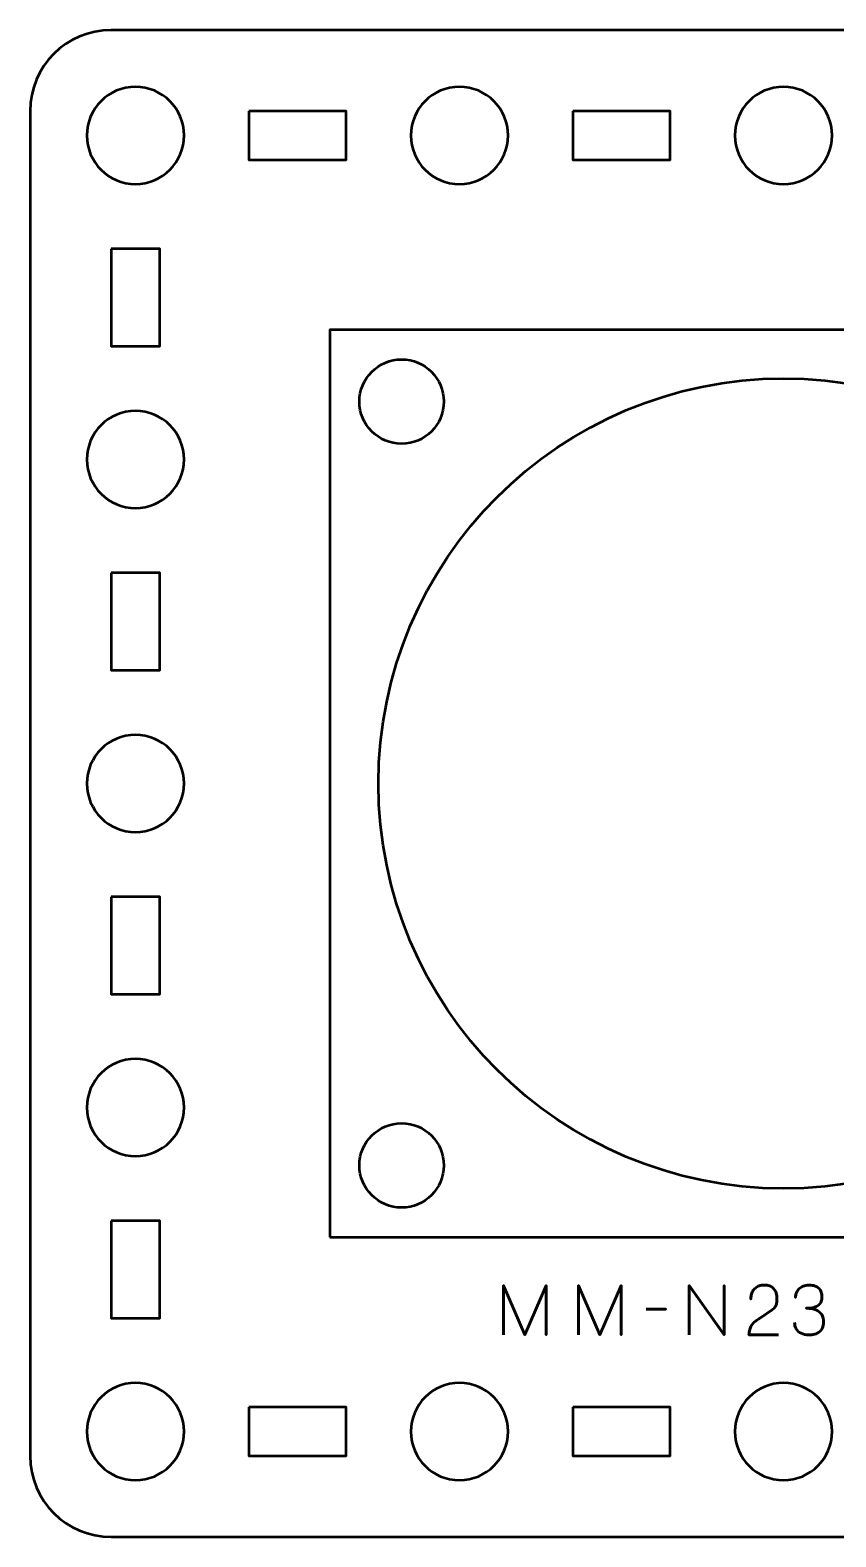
# Model space of a CAD drawing. Header units: centimetres. Extents: x -15.15 to -5.85, y -19.5 to -10.2.
# Drawn here: x -15.15 to -10.18, y -19.5 to -10.2 of the extents above; entities that cross this region are included whole.
import ezdxf

# ---------------------------------------------------------------- set-up
doc = ezdxf.new("R2010")
doc.units = ezdxf.units.CM
doc.header["$MEASUREMENT"] = 0
doc.layers.add('Layer 1', color=7, linetype='Continuous')

msp = doc.modelspace()

# ---------------------------------------------------------------- linework, layer by layer
at = {"layer": 'Layer 1', "color": 30, "lineweight": 53}
msp.add_lwpolyline([(-13.29996, -17.64998), (-7.69996, -17.64998), (-7.69996, -12.04998), (-13.29996, -12.04998), (-13.29996, -17.64998)], close=True, dxfattribs=at)
at = {"layer": 'Layer 1', "color": 250, "lineweight": 53}
for centre, major_axis in [((-12.85696, -12.49298), (0, 0.2605)), ((-10.49996, -14.84998), (0, 2.5)), ((-12.85696, -17.20698), (0, 0.2605))]:
    msp.add_ellipse(centre, major_axis=major_axis, ratio=1, dxfattribs=at)
at = {"layer": 'Layer 1', "lineweight": 53}
for points, knots in [([(-14.6499, -10.19992), (-14.6499, -10.19992), (-6.35, -10.19992), (-6.35, -10.19992), (-6.35, -10.19992), (-6.073, -10.19992), (-5.8499, -10.42302), (-5.8499, -10.70002), (-5.8499, -10.70002), (-5.8499, -10.70002), (-5.8499, -18.99992), (-5.8499, -18.99992), (-5.8499, -18.99992), (-5.8499, -19.27692), (-6.073, -19.50002), (-6.35, -19.50002), (-6.35, -19.50002), (-6.35, -19.50002), (-14.6499, -19.50002), (-14.6499, -19.50002), (-14.6499, -19.50002), (-14.9269, -19.50002), (-15.15, -19.27692), (-15.15, -18.99992), (-15.15, -18.99992), (-15.15, -18.99992), (-15.15, -10.70002), (-15.15, -10.70002), (-15.15, -10.70002), (-15.15, -10.42302), (-14.9269, -10.19992), (-14.6499, -10.19992)], [0, 0, 0, 0, 0.125, 0.125, 0.125, 0.125, 0.25, 0.25, 0.25, 0.25, 0.375, 0.375, 0.375, 0.375, 0.5, 0.5, 0.5, 0.5, 0.625, 0.625, 0.625, 0.625, 0.75, 0.75, 0.75, 0.75, 0.875, 0.875, 0.875, 0.875, 1, 1, 1, 1]), ([(-14.19997, -10.84995), (-14.19997, -11.01572), (-14.3342, -11.14995), (-14.49997, -11.14995), (-14.49997, -11.14995), (-14.66563, -11.14995), (-14.79997, -11.01572), (-14.79997, -10.84995), (-14.79997, -10.84995), (-14.79997, -10.68429), (-14.66563, -10.54995), (-14.49997, -10.54995), (-14.49997, -10.54995), (-14.3342, -10.54995), (-14.19997, -10.68429), (-14.19997, -10.84995)], [0, 0, 0, 0, 0.25, 0.25, 0.25, 0.25, 0.5, 0.5, 0.5, 0.5, 0.75, 0.75, 0.75, 0.75, 1, 1, 1, 1]), ([(-12.19989, -10.84995), (-12.19989, -11.01572), (-12.33427, -11.14995), (-12.4999, -11.14995), (-12.4999, -11.14995), (-12.66567, -11.14995), (-12.7999, -11.01572), (-12.7999, -10.84995), (-12.7999, -10.84995), (-12.7999, -10.68429), (-12.66567, -10.54995), (-12.4999, -10.54995), (-12.4999, -10.54995), (-12.33427, -10.54995), (-12.19989, -10.68429), (-12.19989, -10.84995)], [0, 0, 0, 0, 0.25, 0.25, 0.25, 0.25, 0.5, 0.5, 0.5, 0.5, 0.75, 0.75, 0.75, 0.75, 1, 1, 1, 1]), ([(-10.19997, -10.84995), (-10.19997, -11.01572), (-10.33431, -11.14995), (-10.49996, -11.14995), (-10.49996, -11.14995), (-10.66559, -11.14995), (-10.79997, -11.01572), (-10.79997, -10.84995), (-10.79997, -10.84995), (-10.79997, -10.68429), (-10.66559, -10.54995), (-10.49996, -10.54995), (-10.49996, -10.54995), (-10.33431, -10.54995), (-10.19997, -10.68429), (-10.19997, -10.84995)], [0, 0, 0, 0, 0.25, 0.25, 0.25, 0.25, 0.5, 0.5, 0.5, 0.5, 0.75, 0.75, 0.75, 0.75, 1, 1, 1, 1]), ([(-13.79995, -10.70002), (-13.79995, -10.70002), (-13.19995, -10.70002), (-13.19995, -10.70002), (-13.19995, -10.70002), (-13.19995, -10.70002), (-13.19995, -11.00002), (-13.19995, -11.00002), (-13.19995, -11.00002), (-13.19995, -11.00002), (-13.79995, -11.00002), (-13.79995, -11.00002), (-13.79995, -11.00002), (-13.79995, -11.00002), (-13.79995, -10.70002), (-13.79995, -10.70002)], [0, 0, 0, 0, 0.25, 0.25, 0.25, 0.25, 0.5, 0.5, 0.5, 0.5, 0.75, 0.75, 0.75, 0.75, 1, 1, 1, 1]), ([(-11.79999, -10.70002), (-11.79999, -10.70002), (-11.19998, -10.70002), (-11.19998, -10.70002), (-11.19998, -10.70002), (-11.19998, -10.70002), (-11.19998, -11.00002), (-11.19998, -11.00002), (-11.19998, -11.00002), (-11.19998, -11.00002), (-11.79999, -11.00002), (-11.79999, -11.00002), (-11.79999, -11.00002), (-11.79999, -11.00002), (-11.79999, -10.70002), (-11.79999, -10.70002)], [0, 0, 0, 0, 0.25, 0.25, 0.25, 0.25, 0.5, 0.5, 0.5, 0.5, 0.75, 0.75, 0.75, 0.75, 1, 1, 1, 1]), ([(-14.6499, -11.54997), (-14.6499, -11.54997), (-14.3499, -11.54997), (-14.3499, -11.54997), (-14.3499, -11.54997), (-14.3499, -11.54997), (-14.3499, -12.14997), (-14.3499, -12.14997), (-14.3499, -12.14997), (-14.3499, -12.14997), (-14.6499, -12.14997), (-14.6499, -12.14997), (-14.6499, -12.14997), (-14.6499, -12.14997), (-14.6499, -11.54997), (-14.6499, -11.54997)], [0, 0, 0, 0, 0.25, 0.25, 0.25, 0.25, 0.5, 0.5, 0.5, 0.5, 0.75, 0.75, 0.75, 0.75, 1, 1, 1, 1]), ([(-14.19997, -12.85002), (-14.19997, -13.01565), (-14.3342, -13.15003), (-14.49997, -13.15003), (-14.49997, -13.15003), (-14.66563, -13.15003), (-14.79997, -13.01565), (-14.79997, -12.85002), (-14.79997, -12.85002), (-14.79997, -12.68425), (-14.66563, -12.55002), (-14.49997, -12.55002), (-14.49997, -12.55002), (-14.3342, -12.55002), (-14.19997, -12.68425), (-14.19997, -12.85002)], [0, 0, 0, 0, 0.25, 0.25, 0.25, 0.25, 0.5, 0.5, 0.5, 0.5, 0.75, 0.75, 0.75, 0.75, 1, 1, 1, 1]), ([(-14.6499, -13.54993), (-14.6499, -13.54993), (-14.3499, -13.54993), (-14.3499, -13.54993), (-14.3499, -13.54993), (-14.3499, -13.54993), (-14.3499, -14.14994), (-14.3499, -14.14994), (-14.3499, -14.14994), (-14.3499, -14.14994), (-14.6499, -14.14994), (-14.6499, -14.14994), (-14.6499, -14.14994), (-14.6499, -14.14994), (-14.6499, -13.54993), (-14.6499, -13.54993)], [0, 0, 0, 0, 0.25, 0.25, 0.25, 0.25, 0.5, 0.5, 0.5, 0.5, 0.75, 0.75, 0.75, 0.75, 1, 1, 1, 1]), ([(-14.19997, -14.84996), (-14.19997, -15.01561), (-14.3342, -15.14995), (-14.49997, -15.14995), (-14.49997, -15.14995), (-14.66563, -15.14995), (-14.79997, -15.01561), (-14.79997, -14.84996), (-14.79997, -14.84996), (-14.79997, -14.68433), (-14.66563, -14.54995), (-14.49997, -14.54995), (-14.49997, -14.54995), (-14.3342, -14.54995), (-14.19997, -14.68433), (-14.19997, -14.84996)], [0, 0, 0, 0, 0.25, 0.25, 0.25, 0.25, 0.5, 0.5, 0.5, 0.5, 0.75, 0.75, 0.75, 0.75, 1, 1, 1, 1]), ([(-14.6499, -15.55), (-14.6499, -15.55), (-14.3499, -15.55), (-14.3499, -15.55), (-14.3499, -15.55), (-14.3499, -15.55), (-14.3499, -16.15), (-14.3499, -16.15), (-14.3499, -16.15), (-14.3499, -16.15), (-14.6499, -16.15), (-14.6499, -16.15), (-14.6499, -16.15), (-14.6499, -16.15), (-14.6499, -15.55), (-14.6499, -15.55)], [0, 0, 0, 0, 0.25, 0.25, 0.25, 0.25, 0.5, 0.5, 0.5, 0.5, 0.75, 0.75, 0.75, 0.75, 1, 1, 1, 1]), ([(-14.19997, -16.84991), (-14.19997, -17.01568), (-14.3342, -17.14992), (-14.49997, -17.14992), (-14.49997, -17.14992), (-14.66563, -17.14992), (-14.79997, -17.01568), (-14.79997, -16.84991), (-14.79997, -16.84991), (-14.79997, -16.68425), (-14.66563, -16.54991), (-14.49997, -16.54991), (-14.49997, -16.54991), (-14.3342, -16.54991), (-14.19997, -16.68425), (-14.19997, -16.84991)], [0, 0, 0, 0, 0.25, 0.25, 0.25, 0.25, 0.5, 0.5, 0.5, 0.5, 0.75, 0.75, 0.75, 0.75, 1, 1, 1, 1]), ([(-14.6499, -17.54997), (-14.6499, -17.54997), (-14.3499, -17.54997), (-14.3499, -17.54997), (-14.3499, -17.54997), (-14.3499, -17.54997), (-14.3499, -18.14997), (-14.3499, -18.14997), (-14.3499, -18.14997), (-14.3499, -18.14997), (-14.6499, -18.14997), (-14.6499, -18.14997), (-14.6499, -18.14997), (-14.6499, -18.14997), (-14.6499, -17.54997), (-14.6499, -17.54997)], [0, 0, 0, 0, 0.25, 0.25, 0.25, 0.25, 0.5, 0.5, 0.5, 0.5, 0.75, 0.75, 0.75, 0.75, 1, 1, 1, 1]), ([(-14.19997, -18.84999), (-14.19997, -19.01562), (-14.3342, -19.14999), (-14.49997, -19.14999), (-14.49997, -19.14999), (-14.66563, -19.14999), (-14.79997, -19.01562), (-14.79997, -18.84999), (-14.79997, -18.84999), (-14.79997, -18.68422), (-14.66563, -18.54999), (-14.49997, -18.54999), (-14.49997, -18.54999), (-14.3342, -18.54999), (-14.19997, -18.68422), (-14.19997, -18.84999)], [0, 0, 0, 0, 0.25, 0.25, 0.25, 0.25, 0.5, 0.5, 0.5, 0.5, 0.75, 0.75, 0.75, 0.75, 1, 1, 1, 1]), ([(-12.19989, -18.84999), (-12.19989, -19.01562), (-12.33427, -19.14999), (-12.4999, -19.14999), (-12.4999, -19.14999), (-12.66567, -19.14999), (-12.7999, -19.01562), (-12.7999, -18.84999), (-12.7999, -18.84999), (-12.7999, -18.68422), (-12.66567, -18.54999), (-12.4999, -18.54999), (-12.4999, -18.54999), (-12.33427, -18.54999), (-12.19989, -18.68422), (-12.19989, -18.84999)], [0, 0, 0, 0, 0.25, 0.25, 0.25, 0.25, 0.5, 0.5, 0.5, 0.5, 0.75, 0.75, 0.75, 0.75, 1, 1, 1, 1]), ([(-10.19997, -18.84999), (-10.19997, -19.01562), (-10.33431, -19.14999), (-10.49996, -19.14999), (-10.49996, -19.14999), (-10.66559, -19.14999), (-10.79997, -19.01562), (-10.79997, -18.84999), (-10.79997, -18.84999), (-10.79997, -18.68422), (-10.66559, -18.54999), (-10.49996, -18.54999), (-10.49996, -18.54999), (-10.33431, -18.54999), (-10.19997, -18.68422), (-10.19997, -18.84999)], [0, 0, 0, 0, 0.25, 0.25, 0.25, 0.25, 0.5, 0.5, 0.5, 0.5, 0.75, 0.75, 0.75, 0.75, 1, 1, 1, 1]), ([(-13.79995, -18.69992), (-13.79995, -18.69992), (-13.19995, -18.69992), (-13.19995, -18.69992), (-13.19995, -18.69992), (-13.19995, -18.69992), (-13.19995, -18.99992), (-13.19995, -18.99992), (-13.19995, -18.99992), (-13.19995, -18.99992), (-13.79995, -18.99992), (-13.79995, -18.99992), (-13.79995, -18.99992), (-13.79995, -18.99992), (-13.79995, -18.69992), (-13.79995, -18.69992)], [0, 0, 0, 0, 0.25, 0.25, 0.25, 0.25, 0.5, 0.5, 0.5, 0.5, 0.75, 0.75, 0.75, 0.75, 1, 1, 1, 1]), ([(-11.79999, -18.69992), (-11.79999, -18.69992), (-11.19998, -18.69992), (-11.19998, -18.69992), (-11.19998, -18.69992), (-11.19998, -18.69992), (-11.19998, -18.99992), (-11.19998, -18.99992), (-11.19998, -18.99992), (-11.19998, -18.99992), (-11.79999, -18.99992), (-11.79999, -18.99992), (-11.79999, -18.99992), (-11.79999, -18.99992), (-11.79999, -18.69992), (-11.79999, -18.69992)], [0, 0, 0, 0, 0.25, 0.25, 0.25, 0.25, 0.5, 0.5, 0.5, 0.5, 0.75, 0.75, 0.75, 0.75, 1, 1, 1, 1])]:
    msp.add_open_spline(points, degree=3, knots=knots, dxfattribs=at)
at = {"layer": 'Layer 1', "color": 30, "lineweight": 53}
for points, knots in [([(-12.22803, -18.25323), (-12.22803, -18.25323), (-12.22803, -17.94801), (-12.22803, -17.94801), (-12.22803, -17.94801), (-12.22803, -17.94801), (-12.0968, -18.25323), (-12.0968, -18.25323), (-12.0968, -18.25323), (-12.0968, -18.25323), (-11.96514, -17.94801), (-11.96514, -17.94801), (-11.96514, -17.94801), (-11.96514, -17.94801), (-11.96514, -18.25323), (-11.96514, -18.25323), (-11.96514, -18.25323), (-11.96514, -18.25323), (-11.96514, -17.94801), (-11.96514, -17.94801), (-11.96514, -17.94801), (-11.96514, -17.94801), (-12.0968, -18.25323), (-12.0968, -18.25323), (-12.0968, -18.25323), (-12.0968, -18.25323), (-12.22803, -17.94801), (-12.22803, -17.94801), (-12.22803, -17.94801), (-12.22803, -17.94801), (-12.22803, -18.25323), (-12.22803, -18.25323)], [0, 0, 0, 0, 0.125, 0.125, 0.125, 0.125, 0.25, 0.25, 0.25, 0.25, 0.375, 0.375, 0.375, 0.375, 0.5, 0.5, 0.5, 0.5, 0.625, 0.625, 0.625, 0.625, 0.75, 0.75, 0.75, 0.75, 0.875, 0.875, 0.875, 0.875, 1, 1, 1, 1]), ([(-11.76533, -18.25323), (-11.76533, -18.25323), (-11.76533, -17.94801), (-11.76533, -17.94801), (-11.76533, -17.94801), (-11.76533, -17.94801), (-11.6341, -18.25323), (-11.6341, -18.25323), (-11.6341, -18.25323), (-11.6341, -18.25323), (-11.50244, -17.94801), (-11.50244, -17.94801), (-11.50244, -17.94801), (-11.50244, -17.94801), (-11.50244, -18.25323), (-11.50244, -18.25323), (-11.50244, -18.25323), (-11.50244, -18.25323), (-11.50244, -17.94801), (-11.50244, -17.94801), (-11.50244, -17.94801), (-11.50244, -17.94801), (-11.6341, -18.25323), (-11.6341, -18.25323), (-11.6341, -18.25323), (-11.6341, -18.25323), (-11.76533, -17.94801), (-11.76533, -17.94801), (-11.76533, -17.94801), (-11.76533, -17.94801), (-11.76533, -18.25323), (-11.76533, -18.25323)], [0, 0, 0, 0, 0.125, 0.125, 0.125, 0.125, 0.25, 0.25, 0.25, 0.25, 0.375, 0.375, 0.375, 0.375, 0.5, 0.5, 0.5, 0.5, 0.625, 0.625, 0.625, 0.625, 0.75, 0.75, 0.75, 0.75, 0.875, 0.875, 0.875, 0.875, 1, 1, 1, 1]), ([(-11.0825, -18.25323), (-11.0825, -18.25323), (-11.0825, -17.94801), (-11.0825, -17.94801), (-11.0825, -17.94801), (-11.0825, -17.94801), (-10.86491, -18.25323), (-10.86491, -18.25323), (-10.86491, -18.25323), (-10.86491, -18.25323), (-10.86491, -17.94801), (-10.86491, -17.94801), (-10.86491, -17.94801), (-10.86491, -17.94801), (-10.86491, -18.25323), (-10.86491, -18.25323), (-10.86491, -18.25323), (-10.86491, -18.25323), (-11.0825, -17.94801), (-11.0825, -17.94801), (-11.0825, -17.94801), (-11.0825, -17.94801), (-11.0825, -18.25323), (-11.0825, -18.25323)], [0, 0, 0, 0, 0.1666667, 0.1666667, 0.1666667, 0.1666667, 0.3333333, 0.3333333, 0.3333333, 0.3333333, 0.5, 0.5, 0.5, 0.5, 0.6666667, 0.6666667, 0.6666667, 0.6666667, 0.8333333, 0.8333333, 0.8333333, 0.8333333, 1, 1, 1, 1]), ([(-10.53132, -18.25323), (-10.53132, -18.25323), (-10.71293, -18.25323), (-10.71293, -18.25323), (-10.71293, -18.25323), (-10.71258, -18.24095), (-10.71103, -18.23009), (-10.70841, -18.22077), (-10.70841, -18.22077), (-10.70573, -18.21146), (-10.70214, -18.20328), (-10.69769, -18.19622), (-10.69769, -18.19622), (-10.69317, -18.18917), (-10.68802, -18.18289), (-10.68217, -18.17738), (-10.68217, -18.17738), (-10.67631, -18.17181), (-10.67003, -18.16673), (-10.66326, -18.16193), (-10.66326, -18.16193), (-10.65649, -18.1572), (-10.6495, -18.15248), (-10.64223, -18.14782), (-10.64223, -18.14782), (-10.64223, -18.14782), (-10.56984, -18.09956), (-10.56984, -18.09956), (-10.56984, -18.09956), (-10.56244, -18.09434), (-10.55665, -18.08863), (-10.55256, -18.08249), (-10.55256, -18.08249), (-10.5484, -18.07635), (-10.5455, -18.06986), (-10.54374, -18.06301), (-10.54374, -18.06301), (-10.54205, -18.05624), (-10.54099, -18.04926), (-10.54064, -18.0422), (-10.54064, -18.0422), (-10.54028, -18.03507), (-10.54014, -18.02795), (-10.54021, -18.02082), (-10.54021, -18.02082), (-10.54021, -18.01497), (-10.54099, -18.00869), (-10.54254, -18.00191), (-10.54254, -18.00191), (-10.54416, -17.99521), (-10.5467, -17.98851), (-10.5503, -17.98188), (-10.5503, -17.98188), (-10.5539, -17.97524), (-10.5587, -17.96918), (-10.56469, -17.96367), (-10.56469, -17.96367), (-10.57069, -17.95824), (-10.5781, -17.95387), (-10.58692, -17.95055), (-10.58692, -17.95055), (-10.59574, -17.94723), (-10.60611, -17.94554), (-10.6181, -17.94547), (-10.6181, -17.94547), (-10.63017, -17.94554), (-10.64082, -17.94723), (-10.65, -17.95048), (-10.65, -17.95048), (-10.65917, -17.95372), (-10.667, -17.95824), (-10.67349, -17.96395), (-10.67349, -17.96395), (-10.67998, -17.96967), (-10.6852, -17.9763), (-10.68929, -17.98371), (-10.68929, -17.98371), (-10.69339, -17.99112), (-10.69635, -17.99902), (-10.69825, -18.00735), (-10.69825, -18.00735), (-10.70016, -18.01567), (-10.70108, -18.02414), (-10.70108, -18.03268), (-10.70108, -18.03268), (-10.70108, -18.02414), (-10.70016, -18.01567), (-10.69825, -18.00735), (-10.69825, -18.00735), (-10.69635, -17.99902), (-10.69339, -17.99112), (-10.68929, -17.98371), (-10.68929, -17.98371), (-10.6852, -17.9763), (-10.67998, -17.96967), (-10.67349, -17.96395), (-10.67349, -17.96395), (-10.667, -17.95824), (-10.65917, -17.95372), (-10.65, -17.95048), (-10.65, -17.95048), (-10.64082, -17.94723), (-10.63017, -17.94554), (-10.6181, -17.94547), (-10.6181, -17.94547), (-10.60611, -17.94554), (-10.59574, -17.94723), (-10.58692, -17.95055), (-10.58692, -17.95055), (-10.5781, -17.95387), (-10.57069, -17.95824), (-10.56469, -17.96367), (-10.56469, -17.96367), (-10.5587, -17.96918), (-10.5539, -17.97524), (-10.5503, -17.98188), (-10.5503, -17.98188), (-10.5467, -17.98851), (-10.54416, -17.99521), (-10.54254, -18.00191), (-10.54254, -18.00191), (-10.54099, -18.00869), (-10.54021, -18.01497), (-10.54021, -18.02082), (-10.54021, -18.02082), (-10.54014, -18.02795), (-10.54028, -18.03507), (-10.54064, -18.0422), (-10.54064, -18.0422), (-10.54099, -18.04926), (-10.54205, -18.05624), (-10.54374, -18.06301), (-10.54374, -18.06301), (-10.5455, -18.06986), (-10.5484, -18.07635), (-10.55256, -18.08249), (-10.55256, -18.08249), (-10.55665, -18.08863), (-10.56244, -18.09434), (-10.56984, -18.09956), (-10.56984, -18.09956), (-10.56984, -18.09956), (-10.64223, -18.14782), (-10.64223, -18.14782), (-10.64223, -18.14782), (-10.6495, -18.15248), (-10.65649, -18.1572), (-10.66326, -18.16193), (-10.66326, -18.16193), (-10.67003, -18.16673), (-10.67631, -18.17181), (-10.68217, -18.17738), (-10.68217, -18.17738), (-10.68802, -18.18289), (-10.69317, -18.18917), (-10.69769, -18.19622), (-10.69769, -18.19622), (-10.70214, -18.20328), (-10.70573, -18.21146), (-10.70841, -18.22077), (-10.70841, -18.22077), (-10.71103, -18.23009), (-10.71258, -18.24095), (-10.71293, -18.25323), (-10.71293, -18.25323), (-10.71293, -18.25323), (-10.53132, -18.25323), (-10.53132, -18.25323)], [0, 0, 0, 0, 0.0238095, 0.0238095, 0.0238095, 0.0238095, 0.047619, 0.047619, 0.047619, 0.047619, 0.0714286, 0.0714286, 0.0714286, 0.0714286, 0.0952381, 0.0952381, 0.0952381, 0.0952381, 0.1190476, 0.1190476, 0.1190476, 0.1190476, 0.1428571, 0.1428571, 0.1428571, 0.1428571, 0.1666667, 0.1666667, 0.1666667, 0.1666667, 0.1904762, 0.1904762, 0.1904762, 0.1904762, 0.2142857, 0.2142857, 0.2142857, 0.2142857, 0.2380952, 0.2380952, 0.2380952, 0.2380952, 0.2619048, 0.2619048, 0.2619048, 0.2619048, 0.2857143, 0.2857143, 0.2857143, 0.2857143, 0.3095238, 0.3095238, 0.3095238, 0.3095238, 0.3333333, 0.3333333, 0.3333333, 0.3333333, 0.3571429, 0.3571429, 0.3571429, 0.3571429, 0.3809524, 0.3809524, 0.3809524, 0.3809524, 0.4047619, 0.4047619, 0.4047619, 0.4047619, 0.4285714, 0.4285714, 0.4285714, 0.4285714, 0.452381, 0.452381, 0.452381, 0.452381, 0.4761905, 0.4761905, 0.4761905, 0.4761905, 0.5, 0.5, 0.5, 0.5, 0.5238095, 0.5238095, 0.5238095, 0.5238095, 0.547619, 0.547619, 0.547619, 0.547619, 0.5714286, 0.5714286, 0.5714286, 0.5714286, 0.5952381, 0.5952381, 0.5952381, 0.5952381, 0.6190476, 0.6190476, 0.6190476, 0.6190476, 0.6428571, 0.6428571, 0.6428571, 0.6428571, 0.6666667, 0.6666667, 0.6666667, 0.6666667, 0.6904762, 0.6904762, 0.6904762, 0.6904762, 0.7142857, 0.7142857, 0.7142857, 0.7142857, 0.7380952, 0.7380952, 0.7380952, 0.7380952, 0.7619048, 0.7619048, 0.7619048, 0.7619048, 0.7857143, 0.7857143, 0.7857143, 0.7857143, 0.8095238, 0.8095238, 0.8095238, 0.8095238, 0.8333333, 0.8333333, 0.8333333, 0.8333333, 0.8571429, 0.8571429, 0.8571429, 0.8571429, 0.8809524, 0.8809524, 0.8809524, 0.8809524, 0.9047619, 0.9047619, 0.9047619, 0.9047619, 0.9285714, 0.9285714, 0.9285714, 0.9285714, 0.952381, 0.952381, 0.952381, 0.952381, 0.9761905, 0.9761905, 0.9761905, 0.9761905, 1, 1, 1, 1]), ([(-10.43142, -18.17661), (-10.43135, -18.19185), (-10.42782, -18.20511), (-10.42084, -18.21661), (-10.42084, -18.21661), (-10.41385, -18.22804), (-10.4039, -18.237), (-10.39092, -18.24342), (-10.39092, -18.24342), (-10.37794, -18.24984), (-10.36235, -18.25309), (-10.34421, -18.25323), (-10.34421, -18.25323), (-10.3306, -18.25323), (-10.31825, -18.25182), (-10.30703, -18.24886), (-10.30703, -18.24886), (-10.29588, -18.24589), (-10.28629, -18.24131), (-10.27817, -18.23503), (-10.27817, -18.23503), (-10.27006, -18.22875), (-10.26385, -18.22063), (-10.25941, -18.21076), (-10.25941, -18.21076), (-10.25503, -18.20081), (-10.25285, -18.18888), (-10.25278, -18.17491), (-10.25278, -18.17491), (-10.2527, -18.15629), (-10.25651, -18.14055), (-10.26406, -18.12778), (-10.26406, -18.12778), (-10.27161, -18.11501), (-10.28333, -18.10542), (-10.29906, -18.09886), (-10.29906, -18.09886), (-10.31479, -18.09229), (-10.33497, -18.08898), (-10.35945, -18.08898), (-10.35945, -18.08898), (-10.34118, -18.08905), (-10.32587, -18.08736), (-10.31338, -18.0839), (-10.31338, -18.0839), (-10.30096, -18.08044), (-10.29102, -18.07557), (-10.28354, -18.06922), (-10.28354, -18.06922), (-10.27606, -18.06294), (-10.27063, -18.05546), (-10.26738, -18.04686), (-10.26738, -18.04686), (-10.26406, -18.03832), (-10.26244, -18.02894), (-10.26251, -18.01871), (-10.26251, -18.01871), (-10.26244, -18.00847), (-10.26385, -17.99902), (-10.26667, -17.99027), (-10.26667, -17.99027), (-10.26943, -17.98152), (-10.27394, -17.97383), (-10.28008, -17.96727), (-10.28008, -17.96727), (-10.28622, -17.96071), (-10.29433, -17.95556), (-10.30428, -17.95189), (-10.30428, -17.95189), (-10.3143, -17.94822), (-10.32651, -17.94639), (-10.34083, -17.94632), (-10.34083, -17.94632), (-10.35508, -17.94639), (-10.36757, -17.9485), (-10.37815, -17.9526), (-10.37815, -17.9526), (-10.38881, -17.95669), (-10.39755, -17.96226), (-10.40461, -17.96939), (-10.40461, -17.96939), (-10.41159, -17.97651), (-10.41682, -17.98463), (-10.42027, -17.9938), (-10.42027, -17.9938), (-10.4238, -18.00297), (-10.42549, -18.01271), (-10.42549, -18.02294), (-10.42549, -18.02294), (-10.42549, -18.01271), (-10.4238, -18.00297), (-10.42027, -17.9938), (-10.42027, -17.9938), (-10.41682, -17.98463), (-10.41159, -17.97651), (-10.40461, -17.96939), (-10.40461, -17.96939), (-10.39755, -17.96226), (-10.38881, -17.95669), (-10.37815, -17.9526), (-10.37815, -17.9526), (-10.36757, -17.9485), (-10.35508, -17.94639), (-10.34083, -17.94632), (-10.34083, -17.94632), (-10.32651, -17.94639), (-10.3143, -17.94822), (-10.30428, -17.95189), (-10.30428, -17.95189), (-10.29433, -17.95556), (-10.28622, -17.96071), (-10.28008, -17.96727), (-10.28008, -17.96727), (-10.27394, -17.97383), (-10.26943, -17.98152), (-10.26667, -17.99027), (-10.26667, -17.99027), (-10.26385, -17.99902), (-10.26244, -18.00847), (-10.26251, -18.01871), (-10.26251, -18.01871), (-10.26244, -18.02894), (-10.26406, -18.03832), (-10.26738, -18.04686), (-10.26738, -18.04686), (-10.27063, -18.05546), (-10.27606, -18.06294), (-10.28354, -18.06922), (-10.28354, -18.06922), (-10.29102, -18.07557), (-10.30096, -18.08044), (-10.31338, -18.0839), (-10.31338, -18.0839), (-10.32587, -18.08736), (-10.34118, -18.08905), (-10.35945, -18.08898), (-10.35945, -18.08898), (-10.33497, -18.08898), (-10.31479, -18.09229), (-10.29906, -18.09886), (-10.29906, -18.09886), (-10.28333, -18.10542), (-10.27161, -18.11501), (-10.26406, -18.12778), (-10.26406, -18.12778), (-10.25651, -18.14055), (-10.2527, -18.15629), (-10.25278, -18.17491), (-10.25278, -18.17491), (-10.25285, -18.18888), (-10.25503, -18.20081), (-10.25941, -18.21076), (-10.25941, -18.21076), (-10.26385, -18.22063), (-10.27006, -18.22875), (-10.27817, -18.23503), (-10.27817, -18.23503), (-10.28629, -18.24131), (-10.29588, -18.24589), (-10.30703, -18.24886), (-10.30703, -18.24886), (-10.31825, -18.25182), (-10.3306, -18.25323), (-10.34421, -18.25323), (-10.34421, -18.25323), (-10.36235, -18.25309), (-10.37794, -18.24984), (-10.39092, -18.24342), (-10.39092, -18.24342), (-10.4039, -18.237), (-10.41385, -18.22804), (-10.42084, -18.21661), (-10.42084, -18.21661), (-10.42782, -18.20511), (-10.43135, -18.19185), (-10.43142, -18.17661)], [0, 0, 0, 0, 0.0227273, 0.0227273, 0.0227273, 0.0227273, 0.0454545, 0.0454545, 0.0454545, 0.0454545, 0.0681818, 0.0681818, 0.0681818, 0.0681818, 0.0909091, 0.0909091, 0.0909091, 0.0909091, 0.1136364, 0.1136364, 0.1136364, 0.1136364, 0.1363636, 0.1363636, 0.1363636, 0.1363636, 0.1590909, 0.1590909, 0.1590909, 0.1590909, 0.1818182, 0.1818182, 0.1818182, 0.1818182, 0.2045455, 0.2045455, 0.2045455, 0.2045455, 0.2272727, 0.2272727, 0.2272727, 0.2272727, 0.25, 0.25, 0.25, 0.25, 0.2727273, 0.2727273, 0.2727273, 0.2727273, 0.2954545, 0.2954545, 0.2954545, 0.2954545, 0.3181818, 0.3181818, 0.3181818, 0.3181818, 0.3409091, 0.3409091, 0.3409091, 0.3409091, 0.3636364, 0.3636364, 0.3636364, 0.3636364, 0.3863636, 0.3863636, 0.3863636, 0.3863636, 0.4090909, 0.4090909, 0.4090909, 0.4090909, 0.4318182, 0.4318182, 0.4318182, 0.4318182, 0.4545455, 0.4545455, 0.4545455, 0.4545455, 0.4772727, 0.4772727, 0.4772727, 0.4772727, 0.5, 0.5, 0.5, 0.5, 0.5227273, 0.5227273, 0.5227273, 0.5227273, 0.5454545, 0.5454545, 0.5454545, 0.5454545, 0.5681818, 0.5681818, 0.5681818, 0.5681818, 0.5909091, 0.5909091, 0.5909091, 0.5909091, 0.6136364, 0.6136364, 0.6136364, 0.6136364, 0.6363636, 0.6363636, 0.6363636, 0.6363636, 0.6590909, 0.6590909, 0.6590909, 0.6590909, 0.6818182, 0.6818182, 0.6818182, 0.6818182, 0.7045455, 0.7045455, 0.7045455, 0.7045455, 0.7272727, 0.7272727, 0.7272727, 0.7272727, 0.75, 0.75, 0.75, 0.75, 0.7727273, 0.7727273, 0.7727273, 0.7727273, 0.7954545, 0.7954545, 0.7954545, 0.7954545, 0.8181818, 0.8181818, 0.8181818, 0.8181818, 0.8409091, 0.8409091, 0.8409091, 0.8409091, 0.8636364, 0.8636364, 0.8636364, 0.8636364, 0.8863636, 0.8863636, 0.8863636, 0.8863636, 0.9090909, 0.9090909, 0.9090909, 0.9090909, 0.9318182, 0.9318182, 0.9318182, 0.9318182, 0.9545455, 0.9545455, 0.9545455, 0.9545455, 0.9772727, 0.9772727, 0.9772727, 0.9772727, 1, 1, 1, 1]), ([(-11.34835, -18.09363), (-11.34835, -18.09363), (-11.22516, -18.09363), (-11.22516, -18.09363), (-11.22516, -18.09363), (-11.22516, -18.09363), (-11.34835, -18.09363), (-11.34835, -18.09363)], [0, 0, 0, 0, 0.5, 0.5, 0.5, 0.5, 1, 1, 1, 1])]:
    msp.add_open_spline(points, degree=3, knots=knots, dxfattribs=at)

doc.saveas('drawing.dxf')
